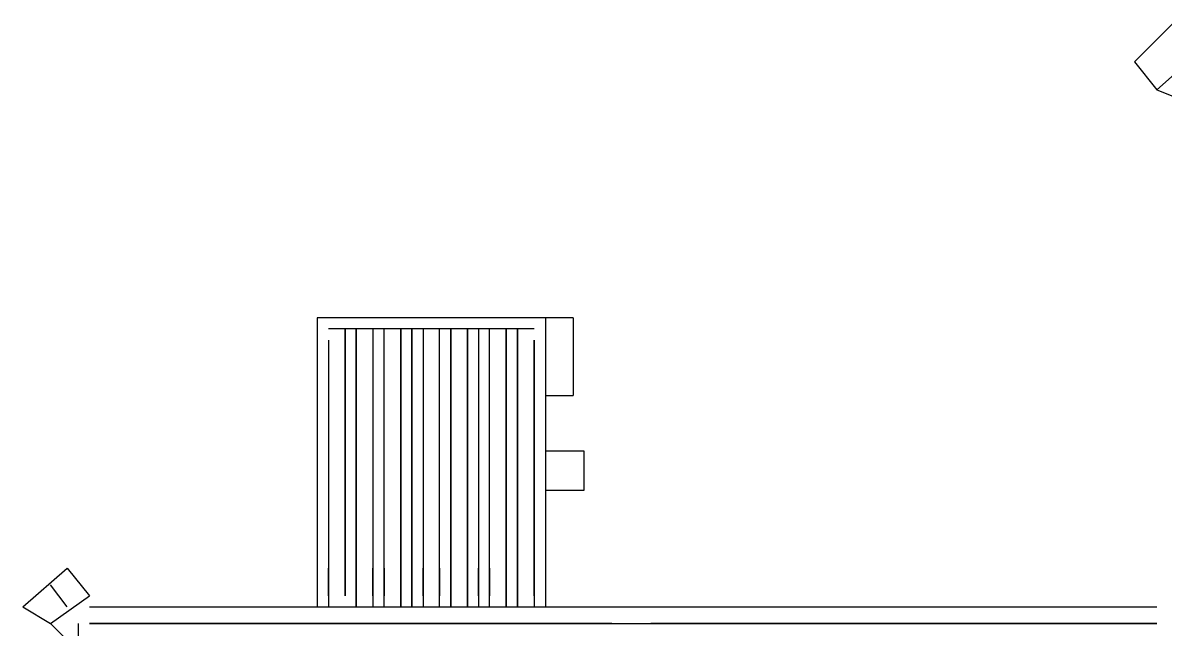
# Model space of a CAD drawing. Header units: millimetres. Extents: x 5 to 415, y 48 to 251.
# Drawn here: x 259.786 to 263.411, y 193.322 to 195.245 of the extents above; entities that cross this region are included whole.
import ezdxf

# ---------------------------------------------------------------- set-up
doc = ezdxf.new("R2010")
doc.units = ezdxf.units.MM
doc.layers.add('P', color=7, linetype='Continuous')

msp = doc.modelspace()

# ---------------------------------------------------------------- linework, layer by layer
at = {"layer": 'P'}
for points in [[(263.313, 195.121), (263.437, 195.245)], [(263.313, 195.121), (263.437, 195.245)], [(263.313, 195.121), (263.437, 195.245)], [(263.384, 195.033), (263.525, 195.157)], [(263.384, 195.033), (263.525, 195.157)], [(263.384, 195.033), (263.525, 195.157)], [(263.384, 195.033), (263.525, 195.157)], [(263.384, 195.033), (263.525, 195.157)], [(263.384, 195.033), (263.525, 195.157)], [(263.313, 195.121), (263.384, 195.033)], [(263.313, 195.121), (263.384, 195.033)], [(263.313, 195.121), (263.384, 195.033)], [(263.384, 195.033), (263.472, 194.998)], [(263.384, 195.033), (263.472, 194.998)], [(263.384, 195.033), (263.472, 194.998)], [(261.444, 194.31), (260.72, 194.31)], [(260.72, 194.31), (260.72, 194.239)], [(261.444, 194.31), (260.72, 194.31)], [(260.72, 194.31), (260.72, 194.239)], [(261.444, 194.31), (260.72, 194.31)], [(260.72, 194.31), (260.72, 194.239)], [(261.532, 194.31), (261.444, 194.31)], [(261.444, 194.31), (261.444, 194.063)], [(261.532, 194.31), (261.444, 194.31)], [(261.532, 194.31), (261.444, 194.31)], [(261.444, 194.31), (261.444, 194.063)], [(261.532, 194.31), (261.444, 194.31)], [(261.532, 194.31), (261.444, 194.31)], [(261.444, 194.31), (261.444, 194.063)], [(261.532, 194.31), (261.444, 194.31)], [(261.532, 194.31), (261.532, 194.063)], [(261.532, 194.31), (261.532, 194.063)], [(261.532, 194.31), (261.532, 194.063)], [(261.532, 194.31), (261.532, 194.063)], [(261.532, 194.31), (261.532, 194.063)], [(261.532, 194.31), (261.532, 194.063)], [(261.408, 194.275), (260.756, 194.275)], [(261.408, 194.275), (260.756, 194.275)], [(261.408, 194.275), (260.756, 194.275)], [(260.809, 194.275), (260.809, 193.428)], [(260.809, 193.428), (260.809, 194.275)], [(260.809, 194.275), (260.809, 193.428)], [(260.809, 193.428), (260.809, 194.275)], [(260.809, 194.275), (260.809, 193.428)], [(260.809, 193.428), (260.809, 194.275)], [(260.844, 194.275), (260.844, 193.393)], [(260.844, 193.393), (260.844, 194.275)], [(260.844, 194.275), (260.844, 193.393)], [(260.844, 193.393), (260.844, 194.275)], [(260.844, 194.275), (260.844, 193.393)], [(260.844, 193.393), (260.844, 194.275)], [(260.897, 194.275), (260.897, 193.393)], [(260.897, 194.275), (260.897, 193.393)], [(260.897, 194.275), (260.897, 193.393)], [(260.932, 193.393), (260.932, 194.275)], [(260.932, 193.393), (260.932, 194.275)], [(260.932, 193.393), (260.932, 194.275)], [(260.985, 194.275), (260.985, 193.393)], [(260.985, 193.393), (260.985, 194.275)], [(260.985, 194.275), (260.985, 193.393)], [(260.985, 193.393), (260.985, 194.275)], [(260.985, 194.275), (260.985, 193.393)], [(260.985, 193.393), (260.985, 194.275)], [(261.02, 194.275), (261.02, 193.393)], [(261.02, 193.393), (261.02, 194.275)], [(261.02, 194.275), (261.02, 193.393)], [(261.02, 193.393), (261.02, 194.275)], [(261.02, 194.275), (261.02, 193.393)], [(261.02, 193.393), (261.02, 194.275)], [(261.056, 194.275), (261.056, 193.393)], [(261.056, 194.275), (261.056, 193.393)], [(261.056, 194.275), (261.056, 193.393)], [(261.108, 193.393), (261.108, 194.275)], [(261.108, 193.393), (261.108, 194.275)], [(261.108, 193.393), (261.108, 194.275)], [(261.144, 194.275), (261.144, 193.393)], [(261.144, 193.393), (261.144, 194.275)], [(261.144, 194.275), (261.144, 193.393)], [(261.144, 193.393), (261.144, 194.275)], [(261.144, 194.275), (261.144, 193.393)], [(261.144, 193.393), (261.144, 194.275)], [(261.197, 194.275), (261.197, 193.393)], [(261.197, 193.393), (261.197, 194.275)], [(261.197, 194.275), (261.197, 193.393)], [(261.197, 193.393), (261.197, 194.275)], [(261.197, 194.275), (261.197, 193.393)], [(261.197, 193.393), (261.197, 194.275)], [(261.232, 194.275), (261.232, 193.393)], [(261.232, 194.275), (261.232, 193.393)], [(261.232, 194.275), (261.232, 193.393)], [(261.267, 193.393), (261.267, 194.275)], [(261.267, 193.393), (261.267, 194.275)], [(261.267, 193.393), (261.267, 194.275)], [(261.32, 194.275), (261.32, 193.393)], [(261.32, 193.393), (261.32, 194.275)], [(261.32, 194.275), (261.32, 193.393)], [(261.32, 193.393), (261.32, 194.275)], [(261.32, 194.275), (261.32, 193.393)], [(261.32, 193.393), (261.32, 194.275)], [(261.355, 194.275), (261.355, 193.393)], [(261.355, 193.393), (261.355, 194.275)], [(261.355, 194.275), (261.355, 193.393)], [(261.355, 193.393), (261.355, 194.275)], [(261.355, 194.275), (261.355, 193.393)], [(261.355, 193.393), (261.355, 194.275)], [(260.72, 194.239), (260.72, 193.428)], [(260.72, 194.239), (260.72, 193.428)], [(260.72, 194.239), (260.72, 193.428)], [(260.72, 194.239), (260.72, 193.428)], [(260.72, 194.239), (260.72, 193.428)], [(260.72, 194.239), (260.72, 193.428)], [(260.756, 194.239), (260.756, 194.151)], [(260.756, 194.239), (260.756, 194.151)], [(260.756, 194.239), (260.756, 193.393)], [(260.756, 194.239), (260.756, 193.393)], [(260.756, 194.239), (260.756, 194.151)], [(260.756, 194.239), (260.756, 194.151)], [(260.756, 194.239), (260.756, 193.393)], [(260.756, 194.239), (260.756, 193.393)], [(260.756, 194.239), (260.756, 194.151)], [(260.756, 194.239), (260.756, 194.151)], [(260.756, 194.239), (260.756, 193.393)], [(260.756, 194.239), (260.756, 193.393)], [(261.408, 194.151), (261.408, 194.239)], [(261.408, 194.151), (261.408, 194.239)], [(261.408, 194.239), (261.408, 193.393)], [(261.408, 194.239), (261.408, 193.393)], [(261.408, 194.151), (261.408, 194.239)], [(261.408, 194.151), (261.408, 194.239)], [(261.408, 194.239), (261.408, 193.393)], [(261.408, 194.239), (261.408, 193.393)], [(261.408, 194.151), (261.408, 194.239)], [(261.408, 194.151), (261.408, 194.239)], [(261.408, 194.239), (261.408, 193.393)], [(261.408, 194.239), (261.408, 193.393)], [(261.444, 194.239), (261.444, 193.393)], [(261.444, 194.239), (261.444, 193.393)], [(261.444, 194.239), (261.444, 193.393)], [(260.72, 194.187), (260.72, 193.393)], [(260.72, 194.187), (260.72, 193.393)], [(260.72, 194.187), (260.72, 193.393)], [(260.72, 194.187), (260.72, 193.393)], [(260.72, 194.187), (260.72, 193.393)], [(260.72, 194.187), (260.72, 193.393)], [(260.72, 194.187), (260.72, 193.393)], [(260.72, 194.187), (260.72, 193.393)], [(260.72, 194.187), (260.72, 193.393)], [(260.72, 194.187), (260.72, 193.393)], [(260.72, 194.187), (260.72, 193.393)], [(260.72, 194.187), (260.72, 193.393)], [(260.72, 194.187), (260.72, 193.393)], [(260.72, 194.187), (260.72, 193.393)], [(260.72, 194.187), (260.72, 193.393)], [(261.444, 194.187), (261.444, 193.393)], [(261.444, 194.187), (261.444, 193.393)], [(261.444, 194.187), (261.444, 193.393)], [(261.444, 194.187), (261.444, 193.393)], [(261.444, 194.187), (261.444, 193.393)], [(261.444, 194.187), (261.444, 193.393)], [(261.444, 194.187), (261.444, 193.393)], [(261.444, 194.187), (261.444, 193.393)], [(261.444, 194.187), (261.444, 193.393)], [(261.444, 194.187), (261.444, 193.393)], [(261.444, 194.187), (261.444, 193.393)], [(261.444, 194.187), (261.444, 193.393)], [(261.444, 194.187), (261.444, 193.393)], [(261.444, 194.187), (261.444, 193.393)], [(261.444, 194.187), (261.444, 193.393)], [(260.756, 194.151), (260.756, 193.604)], [(260.756, 194.151), (260.756, 193.604)], [(260.756, 194.151), (260.756, 193.604)], [(260.756, 194.151), (260.756, 193.604)], [(260.756, 194.151), (260.756, 193.604)], [(260.756, 194.151), (260.756, 193.604)], [(261.408, 193.604), (261.408, 194.151)], [(261.408, 193.604), (261.408, 194.151)], [(261.408, 193.604), (261.408, 194.151)], [(261.408, 193.604), (261.408, 194.151)], [(261.408, 193.604), (261.408, 194.151)], [(261.408, 193.604), (261.408, 194.151)], [(261.444, 194.063), (261.532, 194.063)], [(261.444, 194.063), (261.444, 193.887)], [(261.444, 194.063), (261.532, 194.063)], [(261.444, 194.063), (261.444, 193.887)], [(261.444, 194.063), (261.532, 194.063)], [(261.444, 194.063), (261.444, 193.887)], [(261.444, 193.887), (261.444, 193.763)], [(261.444, 193.887), (261.444, 193.763)], [(261.567, 193.887), (261.444, 193.887)], [(261.444, 193.887), (261.444, 193.763)], [(261.444, 193.887), (261.444, 193.763)], [(261.567, 193.887), (261.444, 193.887)], [(261.444, 193.887), (261.444, 193.763)], [(261.444, 193.887), (261.444, 193.763)], [(261.567, 193.887), (261.444, 193.887)], [(261.567, 193.763), (261.567, 193.887)], [(261.567, 193.763), (261.567, 193.887)], [(261.567, 193.763), (261.567, 193.887)], [(261.444, 193.763), (261.567, 193.763)], [(261.444, 193.763), (261.444, 193.393)], [(261.444, 193.763), (261.567, 193.763)], [(261.444, 193.763), (261.444, 193.393)], [(261.444, 193.763), (261.567, 193.763)], [(261.444, 193.763), (261.444, 193.393)], [(260.756, 193.604), (260.756, 193.516)], [(260.756, 193.604), (260.756, 193.516)], [(260.756, 193.604), (260.756, 193.516)], [(260.756, 193.604), (260.756, 193.516)], [(260.756, 193.604), (260.756, 193.516)], [(260.756, 193.604), (260.756, 193.516)], [(261.408, 193.516), (261.408, 193.604)], [(261.408, 193.516), (261.408, 193.604)], [(261.408, 193.516), (261.408, 193.604)], [(261.408, 193.516), (261.408, 193.604)], [(261.408, 193.516), (261.408, 193.604)], [(261.408, 193.516), (261.408, 193.604)], [(259.786, 193.393), (259.927, 193.516)], [(259.786, 193.393), (259.927, 193.516)], [(259.786, 193.393), (259.927, 193.516)], [(259.927, 193.516), (259.997, 193.428)], [(259.927, 193.516), (259.997, 193.428)], [(259.927, 193.516), (259.997, 193.428)], [(260.756, 193.428), (260.756, 193.516)], [(260.756, 193.516), (260.756, 193.428)], [(260.756, 193.428), (260.756, 193.516)], [(260.756, 193.516), (260.756, 193.428)], [(260.756, 193.428), (260.756, 193.516)], [(260.756, 193.516), (260.756, 193.428)], [(260.809, 193.428), (260.809, 193.516)], [(260.809, 193.516), (260.809, 193.428)], [(260.809, 193.428), (260.809, 193.516)], [(260.809, 193.428), (260.809, 193.516)], [(260.809, 193.516), (260.809, 193.428)], [(260.809, 193.428), (260.809, 193.516)], [(260.809, 193.428), (260.809, 193.516)], [(260.809, 193.516), (260.809, 193.428)], [(260.809, 193.428), (260.809, 193.516)], [(260.844, 193.516), (260.844, 193.428)], [(260.844, 193.428), (260.844, 193.516)], [(260.844, 193.516), (260.844, 193.428)], [(260.844, 193.516), (260.844, 193.428)], [(260.844, 193.428), (260.844, 193.516)], [(260.844, 193.516), (260.844, 193.428)], [(260.844, 193.516), (260.844, 193.428)], [(260.844, 193.428), (260.844, 193.516)], [(260.844, 193.516), (260.844, 193.428)], [(260.897, 193.428), (260.897, 193.516)], [(260.897, 193.428), (260.897, 193.516)], [(260.897, 193.516), (260.897, 193.428)], [(260.897, 193.428), (260.897, 193.516)], [(260.897, 193.428), (260.897, 193.516)], [(260.897, 193.516), (260.897, 193.428)], [(260.897, 193.428), (260.897, 193.516)], [(260.897, 193.428), (260.897, 193.516)], [(260.897, 193.516), (260.897, 193.428)], [(260.932, 193.516), (260.932, 193.428)], [(260.932, 193.516), (260.932, 193.428)], [(260.932, 193.428), (260.932, 193.516)], [(260.932, 193.516), (260.932, 193.428)], [(260.932, 193.516), (260.932, 193.428)], [(260.932, 193.428), (260.932, 193.516)], [(260.932, 193.516), (260.932, 193.428)], [(260.932, 193.516), (260.932, 193.428)], [(260.932, 193.428), (260.932, 193.516)], [(260.985, 193.428), (260.985, 193.516)], [(260.985, 193.516), (260.985, 193.428)], [(260.985, 193.428), (260.985, 193.516)], [(260.985, 193.428), (260.985, 193.516)], [(260.985, 193.516), (260.985, 193.428)], [(260.985, 193.516), (260.985, 193.428)], [(260.985, 193.428), (260.985, 193.516)], [(260.985, 193.516), (260.985, 193.428)], [(260.985, 193.428), (260.985, 193.516)], [(260.985, 193.428), (260.985, 193.516)], [(260.985, 193.516), (260.985, 193.428)], [(260.985, 193.516), (260.985, 193.428)], [(260.985, 193.428), (260.985, 193.516)], [(260.985, 193.516), (260.985, 193.428)], [(260.985, 193.428), (260.985, 193.516)], [(260.985, 193.428), (260.985, 193.516)], [(260.985, 193.516), (260.985, 193.428)], [(260.985, 193.516), (260.985, 193.428)], [(261.02, 193.428), (261.02, 193.516)], [(261.02, 193.516), (261.02, 193.428)], [(261.02, 193.516), (261.02, 193.428)], [(261.02, 193.428), (261.02, 193.516)], [(261.02, 193.516), (261.02, 193.428)], [(261.02, 193.428), (261.02, 193.516)], [(261.02, 193.428), (261.02, 193.516)], [(261.02, 193.516), (261.02, 193.428)], [(261.02, 193.516), (261.02, 193.428)], [(261.02, 193.428), (261.02, 193.516)], [(261.02, 193.516), (261.02, 193.428)], [(261.02, 193.428), (261.02, 193.516)], [(261.02, 193.428), (261.02, 193.516)], [(261.02, 193.516), (261.02, 193.428)], [(261.02, 193.516), (261.02, 193.428)], [(261.02, 193.428), (261.02, 193.516)], [(261.02, 193.516), (261.02, 193.428)], [(261.02, 193.428), (261.02, 193.516)], [(261.056, 193.516), (261.056, 193.428)], [(261.056, 193.428), (261.056, 193.516)], [(261.056, 193.428), (261.056, 193.516)], [(261.056, 193.516), (261.056, 193.428)], [(261.056, 193.428), (261.056, 193.516)], [(261.056, 193.516), (261.056, 193.428)], [(261.056, 193.516), (261.056, 193.428)], [(261.056, 193.428), (261.056, 193.516)], [(261.056, 193.428), (261.056, 193.516)], [(261.056, 193.516), (261.056, 193.428)], [(261.056, 193.428), (261.056, 193.516)], [(261.056, 193.516), (261.056, 193.428)], [(261.056, 193.516), (261.056, 193.428)], [(261.056, 193.428), (261.056, 193.516)], [(261.056, 193.428), (261.056, 193.516)], [(261.056, 193.516), (261.056, 193.428)], [(261.056, 193.428), (261.056, 193.516)], [(261.056, 193.516), (261.056, 193.428)], [(261.108, 193.428), (261.108, 193.516)], [(261.108, 193.516), (261.108, 193.428)], [(261.108, 193.516), (261.108, 193.428)], [(261.108, 193.428), (261.108, 193.516)], [(261.108, 193.516), (261.108, 193.428)], [(261.108, 193.428), (261.108, 193.516)], [(261.108, 193.428), (261.108, 193.516)], [(261.108, 193.516), (261.108, 193.428)], [(261.108, 193.516), (261.108, 193.428)], [(261.108, 193.428), (261.108, 193.516)], [(261.108, 193.516), (261.108, 193.428)], [(261.108, 193.428), (261.108, 193.516)], [(261.108, 193.428), (261.108, 193.516)], [(261.108, 193.516), (261.108, 193.428)], [(261.108, 193.516), (261.108, 193.428)], [(261.108, 193.428), (261.108, 193.516)], [(261.108, 193.516), (261.108, 193.428)], [(261.108, 193.428), (261.108, 193.516)], [(261.144, 193.428), (261.144, 193.516)], [(261.144, 193.516), (261.144, 193.428)], [(261.144, 193.516), (261.144, 193.428)], [(261.144, 193.428), (261.144, 193.516)], [(261.144, 193.428), (261.144, 193.516)], [(261.144, 193.516), (261.144, 193.428)], [(261.144, 193.428), (261.144, 193.516)], [(261.144, 193.516), (261.144, 193.428)], [(261.144, 193.516), (261.144, 193.428)], [(261.144, 193.428), (261.144, 193.516)], [(261.144, 193.428), (261.144, 193.516)], [(261.144, 193.516), (261.144, 193.428)], [(261.144, 193.428), (261.144, 193.516)], [(261.144, 193.516), (261.144, 193.428)], [(261.144, 193.516), (261.144, 193.428)], [(261.144, 193.428), (261.144, 193.516)], [(261.144, 193.428), (261.144, 193.516)], [(261.144, 193.516), (261.144, 193.428)], [(261.197, 193.516), (261.197, 193.428)], [(261.197, 193.428), (261.197, 193.516)], [(261.197, 193.428), (261.197, 193.516)], [(261.197, 193.516), (261.197, 193.428)], [(261.197, 193.516), (261.197, 193.428)], [(261.197, 193.428), (261.197, 193.516)], [(261.197, 193.516), (261.197, 193.428)], [(261.197, 193.428), (261.197, 193.516)], [(261.197, 193.428), (261.197, 193.516)], [(261.197, 193.516), (261.197, 193.428)], [(261.197, 193.516), (261.197, 193.428)], [(261.197, 193.428), (261.197, 193.516)], [(261.197, 193.516), (261.197, 193.428)], [(261.197, 193.428), (261.197, 193.516)], [(261.197, 193.428), (261.197, 193.516)], [(261.197, 193.516), (261.197, 193.428)], [(261.197, 193.516), (261.197, 193.428)], [(261.197, 193.428), (261.197, 193.516)], [(261.232, 193.428), (261.232, 193.516)], [(261.232, 193.516), (261.232, 193.428)], [(261.232, 193.428), (261.232, 193.516)], [(261.232, 193.428), (261.232, 193.516)], [(261.232, 193.516), (261.232, 193.428)], [(261.232, 193.428), (261.232, 193.516)], [(261.232, 193.428), (261.232, 193.516)], [(261.232, 193.516), (261.232, 193.428)], [(261.232, 193.428), (261.232, 193.516)], [(261.267, 193.516), (261.267, 193.428)], [(261.267, 193.516), (261.267, 193.428)], [(261.267, 193.428), (261.267, 193.516)], [(261.267, 193.516), (261.267, 193.428)], [(261.267, 193.516), (261.267, 193.428)], [(261.267, 193.428), (261.267, 193.516)], [(261.267, 193.516), (261.267, 193.428)], [(261.267, 193.516), (261.267, 193.428)], [(261.267, 193.428), (261.267, 193.516)], [(261.32, 193.428), (261.32, 193.516)], [(261.32, 193.516), (261.32, 193.428)], [(261.32, 193.428), (261.32, 193.516)], [(261.32, 193.428), (261.32, 193.516)], [(261.32, 193.516), (261.32, 193.428)], [(261.32, 193.428), (261.32, 193.516)], [(261.32, 193.428), (261.32, 193.516)], [(261.32, 193.516), (261.32, 193.428)], [(261.32, 193.428), (261.32, 193.516)], [(261.355, 193.516), (261.355, 193.428)], [(261.355, 193.428), (261.355, 193.516)], [(261.355, 193.516), (261.355, 193.428)], [(261.355, 193.516), (261.355, 193.428)], [(261.355, 193.428), (261.355, 193.516)], [(261.355, 193.516), (261.355, 193.428)], [(261.355, 193.516), (261.355, 193.428)], [(261.355, 193.428), (261.355, 193.516)], [(261.355, 193.516), (261.355, 193.428)], [(261.408, 193.428), (261.408, 193.516)], [(261.408, 193.516), (261.408, 193.428)], [(261.408, 193.428), (261.408, 193.516)], [(261.408, 193.516), (261.408, 193.428)], [(261.408, 193.428), (261.408, 193.516)], [(261.408, 193.516), (261.408, 193.428)], [(259.927, 193.393), (259.874, 193.463)], [(259.927, 193.393), (259.874, 193.463)], [(259.927, 193.393), (259.874, 193.463)], [(259.874, 193.34), (259.997, 193.428)], [(259.874, 193.34), (259.997, 193.428)], [(259.874, 193.34), (259.997, 193.428)], [(259.874, 193.34), (259.997, 193.428)], [(259.874, 193.34), (259.997, 193.428)], [(259.874, 193.34), (259.997, 193.428)], [(259.786, 193.393), (259.874, 193.34)], [(259.786, 193.393), (259.874, 193.34)], [(259.786, 193.393), (259.874, 193.34)], [(259.997, 193.393), (263.384, 193.393)], [(259.997, 193.393), (263.384, 193.393)], [(259.997, 193.393), (263.384, 193.393)], [(260.174, 193.393), (260.297, 193.393)], [(260.174, 193.393), (260.297, 193.393)], [(260.174, 193.393), (260.297, 193.393)], [(260.385, 193.393), (260.509, 193.393)], [(260.385, 193.393), (260.509, 193.393)], [(260.385, 193.393), (260.509, 193.393)], [(260.597, 193.393), (260.685, 193.393)], [(260.597, 193.393), (260.685, 193.393)], [(260.597, 193.393), (260.685, 193.393)], [(261.902, 193.393), (262.043, 193.393)], [(261.902, 193.393), (262.043, 193.393)], [(261.902, 193.393), (262.043, 193.393)], [(262.114, 193.393), (262.202, 193.393)], [(262.114, 193.393), (262.202, 193.393)], [(262.114, 193.393), (262.202, 193.393)], [(262.29, 193.393), (262.414, 193.393)], [(262.29, 193.393), (262.414, 193.393)], [(262.29, 193.393), (262.414, 193.393)], [(262.714, 193.393), (262.802, 193.393)], [(262.714, 193.393), (262.802, 193.393)], [(262.714, 193.393), (262.802, 193.393)], [(262.925, 193.393), (263.049, 193.393)], [(262.925, 193.393), (263.049, 193.393)], [(262.925, 193.393), (263.049, 193.393)], [(263.137, 193.393), (263.225, 193.393)], [(263.137, 193.393), (263.225, 193.393)], [(263.137, 193.393), (263.225, 193.393)], [(259.874, 193.34), (259.962, 193.252)], [(259.874, 193.34), (259.962, 193.252)], [(259.874, 193.34), (259.962, 193.252)], [(259.962, 193.34), (259.962, 191.488)], [(259.962, 193.34), (259.962, 191.488)], [(259.962, 193.34), (259.962, 191.488)], [(259.962, 193.34), (259.962, 191.488)], [(259.962, 193.34), (259.962, 191.488)], [(259.962, 193.34), (259.962, 191.488)], [(261.655, 193.34), (259.997, 193.34)], [(259.997, 193.34), (263.384, 193.34)], [(261.655, 193.34), (259.997, 193.34)], [(259.997, 193.34), (263.384, 193.34)], [(261.655, 193.34), (259.997, 193.34)], [(259.997, 193.34), (263.384, 193.34)], [(261.655, 193.34), (261.779, 193.34)], [(261.655, 193.34), (261.779, 193.34)], [(261.655, 193.34), (261.779, 193.34)], [(261.655, 193.34), (261.779, 193.34)], [(261.655, 193.34), (261.779, 193.34)], [(261.655, 193.34), (261.779, 193.34)], [(261.655, 193.34), (261.779, 193.34)], [(261.655, 193.34), (261.779, 193.34)], [(261.655, 193.34), (261.779, 193.34)], [(261.655, 193.34), (261.779, 193.34)], [(261.655, 193.34), (261.779, 193.34)], [(261.655, 193.34), (261.779, 193.34)], [(261.655, 193.34), (261.779, 193.34)], [(261.655, 193.34), (261.779, 193.34)], [(261.655, 193.34), (261.779, 193.34)], [(263.384, 193.34), (261.779, 193.34)], [(263.384, 193.34), (261.779, 193.34)], [(263.384, 193.34), (261.779, 193.34)]]:
    msp.add_lwpolyline(points, dxfattribs=at)

doc.saveas('drawing.dxf')
